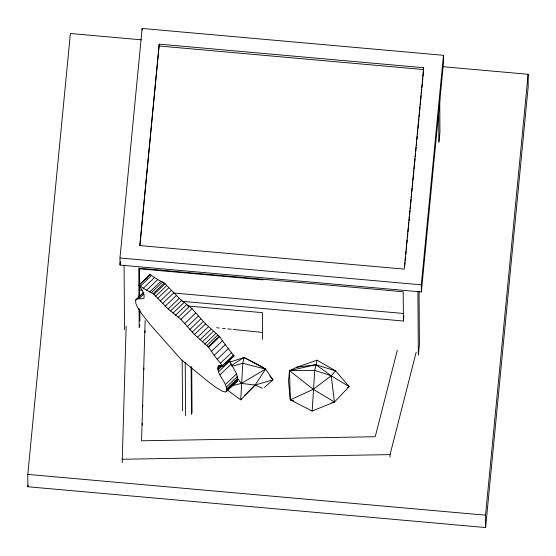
<?xml version="1.0" encoding="UTF-8"?>
<svg xmlns="http://www.w3.org/2000/svg" width="556" height="556" viewBox="0 0 556 556"><rect width="100%" height="100%" fill="white"/><g stroke="black" fill="none" stroke-linecap="round" stroke-linejoin="round"><path stroke-width="0.83" d="M122.188 462.641L126.149 326.136M145.151 320.597L141.551 440.797L375.23 436.738L397.283 350.329M142.211 425.104L142.26 423.373M142.753 406.943L142.802 405.213M143.865 369.761L143.914 368.03M144.977 332.578L145.033 330.848M312.166 411.044L314.731 370.338L317.08 360.191L335.574 370.873L349.147 386.594L334.455 402.009L312.166 411.044L290.315 399.868L288.495 381.187L289.509 370.664L296.737 367.259L317.08 360.191M143.497 292.366L135.608 300.296L135.824 303.458L137.492 307.28L141.752 313.848L149.953 324.287L181.2 359.579L208.291 381.722L215.54 387.115L222.351 391.188L224.763 391.945L226.028 391.737L237.502 380.721C238.461 373.083 231.456 366.96 229.336 359.927M442.451 66.657L528.117 74.289L528.2 86.646L485.617 527.54L27.883 486.764L27.8 474.4L70.383 33.506L141.335 39.823M27.883 486.764L28.05 485.034M119.971 257.977L142.134 28.46L443.473 55.308L443.521 62.411L421.358 291.928L120.02 265.08L119.971 257.977L421.309 284.825L421.358 291.928M120.02 265.08L120.353 261.633M159.231 44.153L139.778 245.564L404.212 269.125L423.665 67.714L159.231 44.153L139.959 245.689M139.063 296.64L139.709 289.975L139.556 268.833L262.96 279.828M139.598 327.018L139.82 324.662M404.643 266.658L405.06 262.335M405.227 260.604L405.644 256.281M405.81 254.551L406.144 251.097M406.311 249.366L406.728 245.043M406.895 243.32L407.228 239.858M407.478 237.266L407.812 233.805M407.979 232.081L408.396 227.758M408.563 226.028L408.896 222.574M409.063 220.843L409.48 216.52M409.654 214.79L410.071 210.467M410.238 208.743L410.571 205.282M410.738 203.552L411.155 199.229M411.322 197.505L411.739 193.182M411.906 191.452L412.239 187.997M412.406 186.267L412.823 181.944M412.99 180.213L413.407 175.891M413.574 174.167L413.907 170.706M414.074 168.975L414.491 164.652M414.658 162.929L415.075 158.606M415.242 156.875L415.575 153.421M415.742 151.691L416.159 147.368M416.326 145.637L416.75 141.314M416.917 139.591L417.25 136.13M417.417 134.399L417.834 130.076M418.001 128.353L418.418 124.03M418.585 122.299L418.918 118.845M419.085 117.114L419.502 112.792M419.669 111.061L420.086 106.738M420.253 105.014L420.586 101.553M420.753 99.823L421.17 95.5M421.337 93.776L421.754 89.453M421.921 87.723L422.254 84.269M422.421 82.538L422.838 78.215M423.005 76.485L423.665 67.714M182.187 301.317L403.413 321.027L403.899 316.03M421.309 284.825L443.473 55.308M418.425 354.943L419.419 344.616L419.05 291.323M439.038 141.488L439.949 132.015L439.713 97.62M485.617 527.54L485.534 515.183L528.117 74.289M264.399 387.518L272.996 379.804L265.566 369.128L261.626 366.453L243.987 357.466L242.812 363.249L240.713 399.854L227.682 390.263M226.028 391.737L226.403 391.327C228.224 382.167 215.332 374.688 218.577 365.931L220.287 365.584L222.949 366.55L234.048 355.937L225.25 344.706L219.696 336.658L205.574 323.905L192.015 308.691L179.234 298.315L164.347 282.962L157.675 279.599L150.071 274.476L138.972 285.082C141.405 288.946 144.907 293.45 144.025 298.183L143.379 298.628L137.117 298.864L136.102 299.434M390.062 457.143L390.048 454.613L416.208 352.136M241.526 398.652L240.713 399.854L255.135 385.037L265.566 369.128L243.987 357.466L229.704 362.234M244.334 395.684L255.135 385.037L272.996 379.804L269.743 375.988M139.063 285.207L150.071 274.476M145.477 279.668L147.326 277.896M138.972 285.082L140.411 286.138L151.503 275.533M140.411 286.138L143.385 288.196L154.478 277.583M135.608 300.296L143.9 292.38M143.385 288.196L146.582 290.211L157.675 279.599M139.021 298.69L143.955 293.971M146.582 290.211L149.703 291.963L160.802 281.35M149.703 291.963L151.295 292.741L162.387 282.135M151.295 292.741L153.248 293.575L164.347 282.962M222.949 366.55L214.157 355.319L208.604 347.271L194.475 334.517L180.915 319.304L168.141 308.927L153.942 294.395L165.042 283.782M155.576 296.251L166.668 285.638M157.591 298.461L168.683 287.848M160.142 301.15L171.234 290.545M162.533 303.583L173.632 292.97M165.208 306.196L176.308 295.584M168.141 308.927L179.234 298.315M170.49 311.026L181.583 300.414M172.951 313.132L184.05 302.527M175.522 315.231L186.614 304.625M178.177 317.295L189.276 306.69M180.915 319.304L192.015 308.691M184.564 323.675L195.656 313.07M187.198 326.706L198.297 316.1M189.742 329.527L200.834 318.915M192.167 332.127L203.26 321.514M194.475 334.517L205.574 323.905M197.345 337.374L208.444 326.761M199.951 339.862L211.051 329.256M202.273 341.989L213.365 331.376M204.719 344.129L215.811 333.517M206.617 345.714L217.709 335.101M208.09 346.881L219.182 336.269M208.604 347.271L219.696 336.658M211.37 351.406L222.463 340.8M214.157 355.319L225.25 344.706M217.16 359.329L228.252 348.716M220.315 363.346L231.407 352.733M217.98 366.682L219.21 365.507M217.674 367.968L220.141 365.612M217.737 368.871L221.434 365.334M222.24 365.695L233.332 355.089M218.021 369.962L222.33 365.834M225.152 364.041L234.048 355.937M218.682 371.672L229.774 361.066M220.127 374.668L231.22 364.055M225.263 384.676L236.356 374.07M226.222 387.191L237.322 376.579M226.646 388.957L237.746 378.344M226.716 390.097L237.808 379.491M227.946 389.582L237.127 381.131M226.403 391.327L237.502 380.721M347.729 387.56L349.147 386.594L331.23 375.8L315.85 364.701L296.737 367.259M231.643 365.368L243.987 357.466M290.315 399.868L313.285 389.311L331.23 375.8L335.574 370.873L315.85 364.701L289.509 370.664L290.315 399.868L293.644 400.786M232.054 366.293L242.812 363.249L265.566 369.128L241.332 383.411L231.574 385.885M331.96 402.523L334.455 402.009L331.23 375.8L314.731 370.338L289.509 370.664L313.285 389.311L334.455 402.009M122.167 459.263L390.048 454.613M235.862 381.333L236.578 381.333M159.245 46.009L423.679 69.569M139.709 289.975L142.301 290.204M173.409 292.977L403.274 313.459M187.337 305.96L262.411 312.646L262.599 339.348M27.8 474.4L485.534 515.183M216.59 327.741L219.182 328.005M222.636 328.36L225.229 328.624M227.821 328.895L231.282 329.249M233.013 329.423L262.39 332.439M262.446 388.29L255.135 385.037L241.332 383.411L237.134 378.017M233.096 355.465L233.784 355.791M153.248 293.575L153.942 294.395M150.162 274.594L150.412 274.949M438.628 108.823L438.865 142.35M417.89 291.309L418.334 354.943M403.413 321.027L403.211 291.747L138.778 268.187L138.979 297.467M191.73 367.412L192.049 413.032M191.125 366.286L191.466 414.491M185.224 362.394L185.6 415.77M182.18 360.003L182.535 410.787M142.134 28.46L142.148 30.038M139.799 310.102L139.883 321.298M139.063 308.545L139.195 327.491M124.078 265.129L124.523 329.625"/></g></svg>
